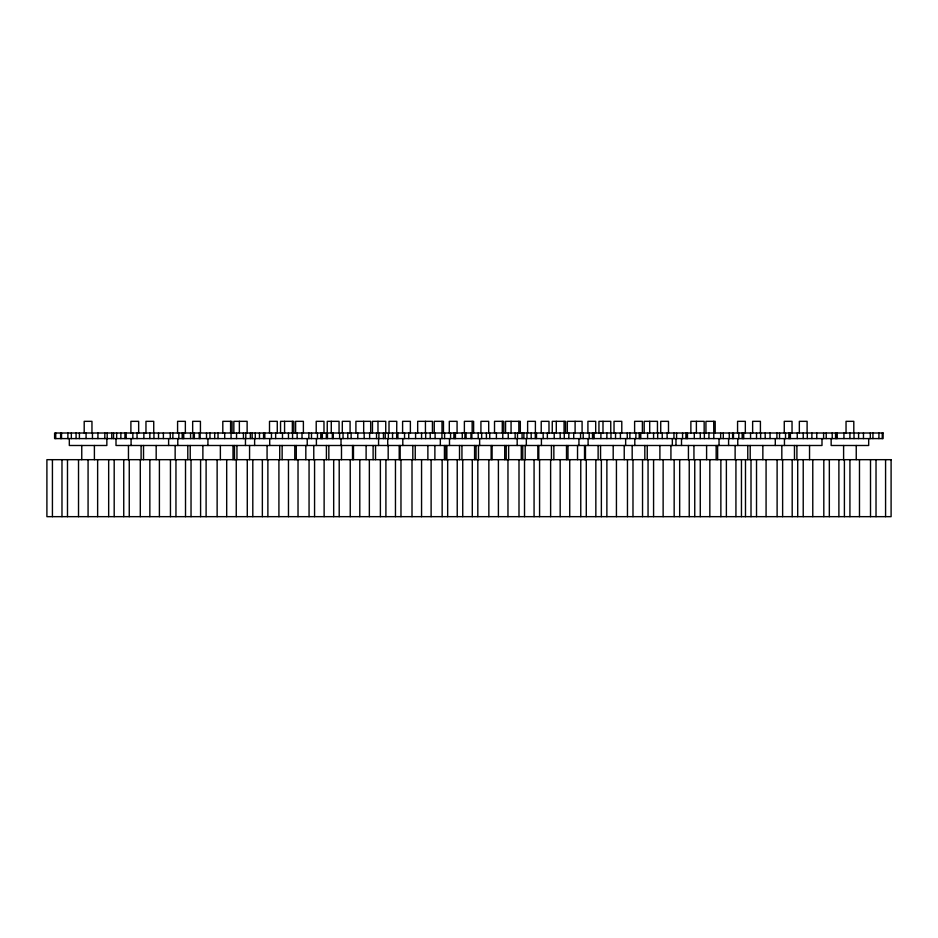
<?xml version="1.0" encoding="UTF-8"?>
<svg xmlns="http://www.w3.org/2000/svg" width="938" height="938" viewBox="0 0 938 938"><rect width="100%" height="100%" fill="white"/><g stroke="black" fill="none" stroke-linecap="round" stroke-linejoin="round"><path stroke-width="1.41" d="M885.578 459.679L885.578 516.662M882.259 433.004L882.259 438.597M878.918 433.004L878.918 438.597M876.022 459.679L876.022 516.662M872.938 433.004L872.938 438.597M870.511 459.679L870.511 516.662M870.3 433.004L870.3 438.597M868.682 438.597L868.682 445.491L831.15 445.491L831.15 438.597M863.464 433.004L863.464 438.597M859.478 459.679L859.478 516.662M858.587 433.004L858.587 438.597M856.242 445.491L856.242 459.679M854.014 433.004L854.014 438.597M853.803 433.004L853.803 421.338L846.041 421.338L846.041 433.004M849.922 433.004L849.922 438.597M849.922 459.679L849.922 516.662M844.399 459.679L844.399 516.662M843.942 433.004L843.942 438.597M843.602 445.491L843.602 459.679M838.889 459.679L838.889 516.662M837.106 433.004L837.106 438.597M836.415 433.004L836.415 438.597M835.559 433.004L835.559 438.597M832.217 433.004L832.217 438.597M829.333 459.679L829.333 516.662M826.237 433.004L826.237 438.597M823.81 459.679L823.81 516.662M823.599 433.004L823.599 438.597M821.993 438.597L821.993 445.491L116.007 445.491L116.007 438.597M816.764 433.004L816.764 438.597M812.777 459.679L812.777 516.662M811.886 433.004L811.886 438.597M809.541 445.491L809.541 459.679M807.313 433.004L807.313 438.597M807.102 433.004L807.102 421.338L799.34 421.338L799.34 433.004M803.221 433.004L803.221 438.597M803.221 459.679L803.221 516.662M797.71 459.679L797.71 516.662M797.253 433.004L797.253 438.597M796.901 445.491L796.901 459.679M794.474 445.491L794.474 459.679M792.188 459.679L792.188 516.662M792.035 433.004L792.035 421.338L784.262 421.338L784.262 433.004M790.406 433.004L790.406 438.597M789.714 433.004L789.714 438.597M788.858 433.004L788.858 438.597M785.516 433.004L785.516 438.597M784.449 438.597L784.449 445.491M782.632 459.679L782.632 516.662M781.823 445.491L781.823 459.679M779.548 433.004L779.548 438.597M777.11 459.679L777.11 516.662M776.91 433.004L776.91 438.597M775.292 438.597L775.292 445.491M770.063 433.004L770.063 438.597M766.076 459.679L766.076 516.662M765.185 433.004L765.185 438.597M762.852 445.491L762.852 459.679M760.624 433.004L760.624 438.597M760.413 433.004L760.413 421.338L752.639 421.338L752.639 433.004M756.52 433.004L756.52 438.597M756.52 459.679L756.52 516.662M751.01 459.679L751.01 516.662M750.552 433.004L750.552 438.597M750.201 445.491L750.201 459.679M747.774 445.491L747.774 459.679M745.487 459.679L745.487 516.662M745.335 433.004L745.335 421.338L737.573 421.338L737.573 433.004M743.717 433.004L743.717 438.597M743.025 433.004L743.025 438.597M742.169 433.004L742.169 438.597M741.454 459.679L741.454 516.662M738.816 433.004L738.816 438.597M737.76 438.597L737.76 445.491M735.931 459.679L735.931 516.662M735.122 445.491L735.122 459.679M733.469 433.004L733.469 438.597M732.613 433.004L732.613 438.597M729.26 433.004L729.26 438.597M728.591 438.597L728.591 445.491M726.375 459.679L726.375 516.662M723.292 433.004L723.292 438.597M720.865 459.679L720.865 516.662M720.654 433.004L720.654 438.597M719.036 438.597L719.036 445.491M717.629 445.491L717.629 459.679M716.151 445.491L716.151 459.679M715.19 433.004L715.19 421.338L705.939 421.338L705.939 433.004M713.818 438.597L713.712 421.338M709.832 459.679L709.832 516.662M708.94 433.004L708.94 438.597M706.595 445.491L706.595 459.679M704.368 433.004L704.368 438.597M704.157 433.004L704.157 421.338L690.872 421.338L690.872 433.004M700.276 433.004L700.276 438.597M700.276 459.679L700.276 516.662M696.383 421.338L696.383 433.004M694.753 459.679L694.753 516.662M694.296 433.004L694.296 438.597M693.944 445.491L693.944 459.679M689.231 459.679L689.231 516.662M688.433 445.491L688.433 459.679M687.46 433.004L687.46 438.597M686.768 433.004L686.768 438.597M685.913 433.004L685.913 438.597M682.571 433.004L682.571 438.597M681.504 438.597L681.504 445.491M679.675 459.679L679.675 516.662M676.591 433.004L676.591 438.597M675.981 438.597L675.981 445.491M674.164 459.679L674.164 516.662M673.953 433.004L673.953 438.597M672.335 438.597L672.335 445.491M670.928 445.491L670.928 459.679M668.489 433.004L668.489 421.338L660.727 421.338L660.727 433.004M667.117 433.004L667.117 438.597M663.131 459.679L663.131 516.662M662.24 433.004L662.24 438.597M659.895 445.491L659.895 459.679M657.667 433.004L657.667 438.597M657.456 433.004L657.456 421.338L644.172 421.338L644.172 433.004M653.575 433.004L653.575 438.597M653.575 459.679L653.575 516.662M649.694 421.338L649.694 433.004M648.052 459.679L648.052 516.662M647.595 433.004L647.595 438.597M647.255 445.491L647.255 459.679M644.828 445.491L644.828 459.679M642.542 459.679L642.542 516.662M642.389 433.004L642.389 421.338L634.616 421.338L634.616 433.004M640.76 433.004L640.76 438.597M640.068 433.004L640.068 438.597M639.212 433.004L639.212 438.597M635.87 433.004L635.87 438.597M634.803 438.597L634.803 445.491M632.986 459.679L632.986 516.662M632.177 445.491L632.177 459.679M629.89 433.004L629.89 438.597M627.463 459.679L627.463 516.662M627.252 433.004L627.252 438.597M625.646 438.597L625.646 445.491M624.227 445.491L624.227 459.679M621.788 433.004L621.788 421.338L614.027 421.338L614.027 433.004M620.417 433.004L620.417 438.597M616.43 459.679L616.43 516.662M615.539 433.004L615.539 438.597M613.194 445.491L613.194 459.679M610.966 433.004L610.966 438.597M610.755 433.004L610.755 421.338L598.948 421.338L598.948 433.004M606.874 433.004L606.874 438.597M606.874 459.679L606.874 516.662M602.993 421.338L602.993 433.004M601.364 459.679L601.364 516.662M600.906 433.004L600.906 438.597M600.555 445.491L600.555 459.679M598.127 445.491L598.127 459.679M595.841 459.679L595.841 516.662M595.689 433.004L595.689 421.338L587.915 421.338L587.915 433.004M594.059 433.004L594.059 438.597M593.367 433.004L593.367 438.597M592.511 433.004L592.511 438.597M589.17 433.004L589.17 438.597M588.103 438.597L588.103 445.491M586.285 459.679L586.285 516.662M585.476 445.491L585.476 459.679M584.526 445.491L584.526 459.679M583.202 433.004L583.202 438.597M582.088 433.004L582.088 421.338L567.326 421.338L567.326 433.004M580.763 459.679L580.763 516.662M580.563 433.004L580.563 438.597M578.945 438.597L578.945 445.491M577.538 445.491L577.538 459.679M575.1 421.338L575.1 433.004M573.716 433.004L573.716 438.597M569.729 459.679L569.729 516.662M568.838 433.004L568.838 438.597M567.982 445.491L567.982 459.679M566.505 445.491L566.505 459.679M565.544 433.004L565.544 421.338L552.259 421.338L552.259 433.004M564.277 433.004L564.277 438.597M564.066 421.338L564.066 433.004M560.174 433.004L560.174 438.597M560.174 459.679L560.174 516.662M556.293 421.338L556.293 433.004M554.206 433.004L554.206 438.597M553.854 445.491L553.854 459.679M551.427 445.491L551.427 459.679M550.618 459.679L550.618 516.662M548.988 433.004L548.988 421.338L541.226 421.338L541.226 433.004M547.37 433.004L547.37 438.597M543.172 433.004L543.172 438.597M541.414 438.597L541.414 445.491M539.585 459.679L539.585 516.662M538.787 445.491L538.787 459.679M537.837 445.491L537.837 459.679M536.501 433.004L536.501 438.597M535.399 433.004L535.399 421.338L527.625 421.338L527.625 433.004M535.281 433.004L535.281 438.597M534.074 459.679L534.074 516.662M531.189 433.004L531.189 438.597M526.98 433.004L526.98 438.597M526.335 438.597L526.335 445.491M525.186 445.491L525.186 459.679M524.518 459.679L524.518 516.662M523.861 433.004L523.861 438.597M522.759 445.491L522.759 459.679M522.079 433.004L522.079 438.597M521.282 445.491L521.282 459.679M520.32 433.004L520.32 421.338L505.559 421.338L505.559 433.004M518.995 459.679L518.995 516.662M518.843 421.338L518.843 433.004M517.506 433.004L517.506 438.597M517.178 438.597L517.178 445.491M515.15 433.004L515.15 438.597M511.069 421.338L511.069 433.004M508.631 445.491L508.631 459.679M508.244 433.004L508.244 438.597M507.962 459.679L507.962 516.662M506.203 445.491L506.203 459.679M504.726 445.491L504.726 459.679M503.765 433.004L503.765 421.338L494.525 421.338L494.525 433.004M502.78 433.004L502.78 438.597M502.287 421.338L502.287 433.004M498.406 459.679L498.406 516.662M496.401 433.004L496.401 438.597M492.087 445.491L492.087 459.679M491.137 445.491L491.137 459.679M489.742 433.004L489.742 438.597M488.698 433.004L488.698 421.338L480.924 421.338L480.924 433.004M488.85 459.679L488.85 516.662M486.4 433.004L486.4 438.597M481.663 433.004L481.663 438.597M479.635 438.597L479.635 445.491M478.486 445.491L478.486 459.679M478.216 433.004L478.216 438.597M477.817 459.679L477.817 516.662M476.058 445.491L476.058 459.679M474.581 445.491L474.581 459.679M473.62 433.004L473.62 421.338L464.38 421.338L464.38 433.004M472.295 459.679L472.295 516.662M472.142 421.338L472.142 433.004M471.849 433.004L471.849 438.597M470.946 433.004L470.946 438.597M466.069 433.004L466.069 438.597M464.931 433.004L464.931 438.597M462.739 459.679L462.739 516.662M462.282 433.004L462.282 438.597M461.942 445.491L461.942 459.679M459.514 445.491L459.514 459.679M457.228 459.679L457.228 516.662M457.076 433.004L457.076 421.338L449.302 421.338L449.302 433.004M455.446 433.004L455.446 438.597M454.754 433.004L454.754 438.597M453.898 433.004L453.898 438.597M450.557 433.004L450.557 438.597M449.49 438.597L449.49 445.491M447.672 459.679L447.672 516.662M446.863 445.491L446.863 459.679M445.913 445.491L445.913 459.679M444.589 433.004L444.589 438.597M444.436 445.491L444.436 459.679M443.475 433.004L443.475 421.338L434.235 421.338L434.235 433.004M441.997 421.338L441.997 433.004M442.15 459.679L442.15 516.662M441.939 433.004L441.939 438.597M440.332 438.597L440.332 445.491M435.103 433.004L435.103 438.597M434.88 445.491L434.88 459.679M432.441 433.004L432.441 421.338L417.68 421.338L417.68 433.004M431.117 459.679L431.117 516.662M430.225 433.004L430.225 438.597M427.88 445.491L427.88 459.679M425.664 433.004L425.664 438.597M425.442 421.338L425.442 433.004M421.561 433.004L421.561 438.597M421.561 459.679L421.561 516.662M415.593 433.004L415.593 438.597M415.241 445.491L415.241 459.679M412.814 445.491L412.814 459.679M412.005 459.679L412.005 516.662M410.375 433.004L410.375 421.338L402.601 421.338L402.601 433.004M408.757 433.004L408.757 438.597M404.548 433.004L404.548 438.597M402.801 438.597L402.801 445.491M400.972 459.679L400.972 516.662M400.163 445.491L400.163 459.679M399.213 445.491L399.213 459.679M397.888 433.004L397.888 438.597M396.668 438.597L396.774 421.338L389.012 421.338L389.012 433.004M395.461 459.679L395.461 516.662M392.565 433.004L392.565 438.597M388.367 433.004L388.367 438.597M388.18 445.491L388.18 459.679M387.722 438.597L387.722 445.491M385.905 459.679L385.905 516.662M385.741 433.004L385.741 421.338L372.456 421.338L372.456 433.004M385.248 433.004L385.248 438.597M383.466 433.004L383.466 438.597M380.382 459.679L380.382 516.662M378.893 433.004L378.893 438.597M378.565 438.597L378.565 445.491M377.979 421.338L377.979 433.004M376.537 433.004L376.537 438.597M375.54 445.491L375.54 459.679M373.113 445.491L373.113 459.679M370.674 433.004L370.674 421.338L355.912 421.338L355.912 433.004M369.631 433.004L369.631 438.597M369.349 459.679L369.349 516.662M366.113 445.491L366.113 459.679M364.167 433.004L364.167 438.597M363.674 421.338L363.674 433.004M359.793 459.679L359.793 516.662M357.788 433.004L357.788 438.597M353.474 445.491L353.474 459.679M352.524 445.491L352.524 459.679M351.129 433.004L351.129 438.597M350.237 459.679L350.237 516.662M350.085 433.004L350.085 421.338L342.311 421.338L342.311 433.004M347.787 433.004L347.787 438.597M343.05 433.004L343.05 438.597M341.491 445.491L341.491 459.679M341.022 438.597L341.022 445.491M339.603 433.004L339.603 438.597M339.204 459.679L339.204 516.662M339.052 433.004L339.052 421.338L327.245 421.338L327.245 433.004M333.682 459.679L333.682 516.662M333.236 433.004L333.236 438.597M332.333 433.004L332.333 438.597M331.278 421.338L331.278 433.004M328.839 445.491L328.839 459.679M327.456 433.004L327.456 438.597M326.318 433.004L326.318 438.597M326.412 445.491L326.412 459.679M324.126 459.679L324.126 516.662M323.973 433.004L323.973 421.338L316.212 421.338L316.212 433.004M322.355 433.004L322.355 438.597M321.664 433.004L321.664 438.597M320.808 433.004L320.808 438.597M317.454 433.004L317.454 438.597M316.399 438.597L316.399 445.491M314.57 459.679L314.57 516.662M313.773 445.491L313.773 459.679M311.486 433.004L311.486 438.597M309.059 459.679L309.059 516.662M308.848 433.004L308.848 438.597M307.23 438.597L307.23 445.491M305.823 445.491L305.823 459.679M303.384 433.004L303.384 421.338L295.611 421.338L295.611 433.004M302.013 433.004L302.013 438.597M298.026 459.679L298.026 516.662M297.135 433.004L297.135 438.597M296.267 445.491L296.267 459.679M294.79 445.491L294.79 459.679M293.829 433.004L293.829 421.338L280.544 421.338L280.544 433.004M292.562 433.004L292.562 438.597M292.351 421.338L292.351 433.004M288.47 433.004L288.47 438.597M288.47 459.679L288.47 516.662M284.577 421.338L284.577 433.004M282.49 433.004L282.49 438.597M282.139 445.491L282.139 459.679M279.712 445.491L279.712 459.679M278.914 459.679L278.914 516.662M277.273 433.004L277.273 421.338L269.511 421.338L269.511 433.004M275.655 433.004L275.655 438.597M271.457 433.004L271.457 438.597M269.698 438.597L269.698 445.491M267.881 459.679L267.881 516.662M267.072 445.491L267.072 459.679M264.797 433.004L264.797 438.597M263.566 433.004L263.566 438.597M262.359 459.679L262.359 516.662M259.474 433.004L259.474 438.597M255.277 433.004L255.277 438.597M254.62 438.597L254.62 445.491M252.803 459.679L252.803 516.662M252.158 433.004L252.158 438.597M250.364 433.004L250.364 438.597M249.567 445.491L249.567 459.679M247.28 459.679L247.28 516.662M247.128 433.004L247.128 421.338L233.843 421.338L233.843 433.004M245.803 433.004L245.803 438.597M245.463 438.597L245.463 445.491M243.434 433.004L243.434 438.597M239.366 421.338L239.366 433.004M236.927 445.491L236.927 459.679M236.54 433.004L236.54 438.597M236.247 459.679L236.247 516.662M234.5 445.491L234.5 459.679M233.023 445.491L233.023 459.679M232.061 433.004L232.061 421.338L222.81 421.338L222.81 433.004M231.065 433.004L231.065 438.597M230.584 421.338L230.584 433.004M226.691 459.679L226.691 516.662M224.698 433.004L224.698 438.597M220.371 445.491L220.371 459.679M218.026 433.004L218.026 438.597M217.135 459.679L217.135 516.662M214.685 433.004L214.685 438.597M209.96 433.004L209.96 438.597M207.931 438.597L207.931 445.491M206.512 433.004L206.512 438.597M206.102 459.679L206.102 516.662M202.878 445.491L202.878 459.679M200.427 433.004L200.427 421.338L192.665 421.338L192.665 433.004M200.591 459.679L200.591 516.662M200.134 433.004L200.134 438.597M199.231 433.004L199.231 438.597M194.354 433.004L194.354 438.597M193.216 433.004L193.216 438.597M191.035 459.679L191.035 516.662M190.578 433.004L190.578 438.597M190.226 445.491L190.226 459.679M187.799 445.491L187.799 459.679M185.513 459.679L185.513 516.662M185.361 433.004L185.361 421.338L177.587 421.338L177.587 433.004M183.742 433.004L183.742 438.597M183.039 433.004L183.039 438.597M182.195 433.004L182.195 438.597M178.841 433.004L178.841 438.597M177.786 438.597L177.786 445.491M175.957 459.679L175.957 516.662M175.148 445.491L175.148 459.679M172.873 433.004L172.873 438.597M170.446 459.679L170.446 516.662M170.235 433.004L170.235 438.597M168.617 438.597L168.617 445.491M163.388 433.004L163.388 438.597M159.401 459.679L159.401 516.662M158.522 433.004L158.522 438.597M156.177 445.491L156.177 459.679M153.949 433.004L153.949 438.597M153.738 433.004L153.738 421.338L145.965 421.338L145.965 433.004M149.846 433.004L149.846 438.597M149.846 459.679L149.846 516.662M143.877 433.004L143.877 438.597M143.526 445.491L143.526 459.679M141.099 445.491L141.099 459.679M140.29 459.679L140.29 516.662M138.66 433.004L138.66 421.338L130.898 421.338L130.898 433.004M137.042 433.004L137.042 438.597M132.844 433.004L132.844 438.597M131.085 438.597L131.085 445.491M129.256 459.679L129.256 516.662M128.459 445.491L128.459 459.679M126.173 433.004L126.173 438.597M124.953 433.004L124.953 438.597M123.746 459.679L123.746 516.662M120.861 433.004L120.861 438.597M116.664 433.004L116.664 438.597M114.19 459.679L114.19 516.662M113.545 433.004L113.545 438.597M111.751 433.004L111.751 438.597M108.667 459.679L108.667 516.662M107.19 433.004L107.19 438.597M106.85 438.597L106.85 445.491L69.318 445.491L69.318 438.597M104.822 433.004L104.822 438.597M97.927 433.004L97.927 438.597M97.634 459.679L97.634 516.662M94.398 445.491L94.398 459.679M92.452 433.004L92.452 438.597M91.959 433.004L91.959 421.338L84.197 421.338L84.197 433.004M88.078 459.679L88.078 516.662M86.073 433.004L86.073 438.597M81.758 445.491L81.758 459.679M79.413 433.004L79.413 438.597M78.522 459.679L78.522 516.662M76.072 433.004L76.072 438.597M71.347 433.004L71.347 438.597M67.888 433.004L67.888 438.597M67.489 459.679L67.489 516.662M61.978 459.679L61.978 516.662M61.521 433.004L61.521 438.597M60.618 433.004L60.618 438.597M55.741 433.004L55.741 438.597M52.422 459.679L52.422 516.662M883.115 433.004L54.603 433.004L54.603 438.597L883.115 438.597L883.115 433.004M891.1 459.679L46.9 459.679L46.9 516.662L891.1 516.662L891.1 459.679"/></g></svg>
